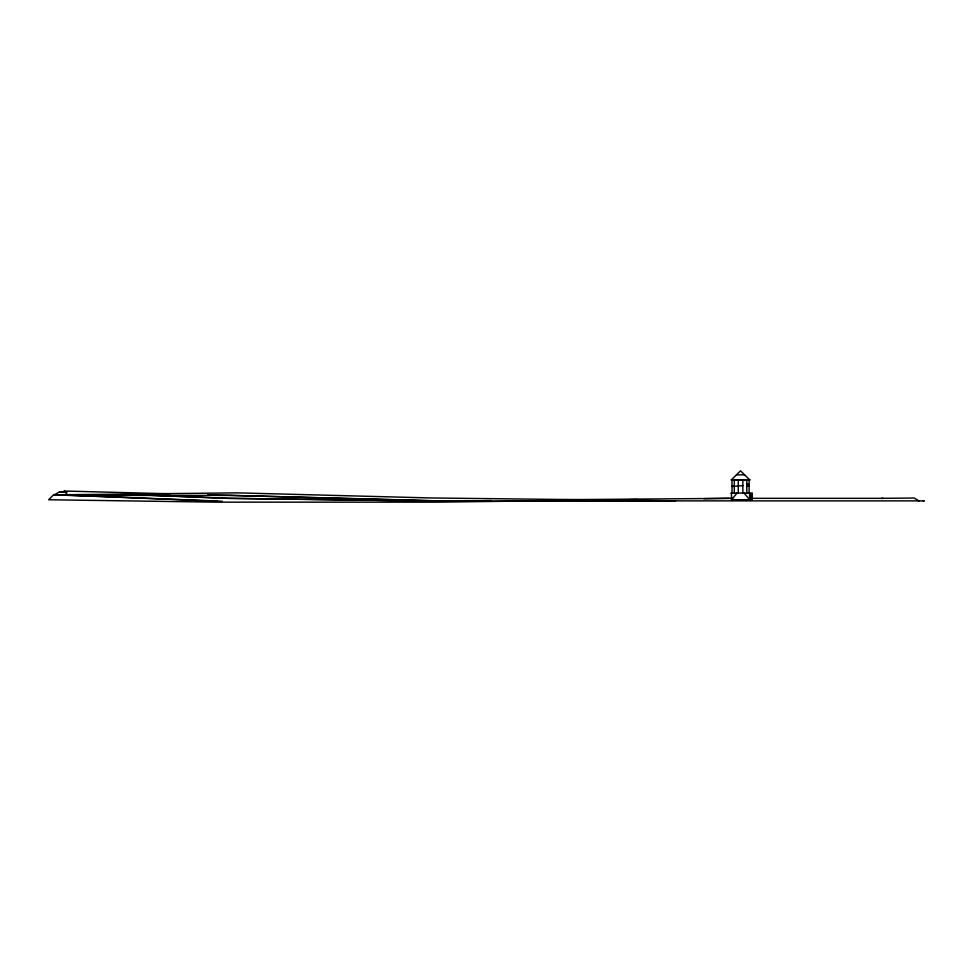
<?xml version="1.0" encoding="UTF-8"?>
<svg xmlns="http://www.w3.org/2000/svg" width="973" height="973" viewBox="0 0 973 973"><rect width="100%" height="100%" fill="white"/><g stroke="black" fill="none" stroke-linecap="round" stroke-linejoin="round"><path stroke-width="1.46" d="M222.282 501.241L54.877 494.649L53.71 494.649L48.65 499.757L216.055 502.153L437.923 502.153L558.672 500.56M730.832 493.043L752.275 493.043L752.275 499.684L731.477 499.757L737.096 493.043M731.404 479.811L740.514 470.847L749.697 479.811M54.877 494.649L59.608 491.742L66.225 491.864M63.184 491.742L64.352 491.024L169.922 493.798M64.352 491.024L67.928 495.415L69.095 494.698L237.096 492.861L431.331 497.969L680.832 500.876L924.35 500.876L923.292 500.949M746.814 486.451L749.101 485.624L746.814 486.05M732 486.451L742.849 485.649M439.407 501.241L491.219 500.609M554.987 499.757L732.705 498.322M629.616 499.636L637.157 499.538M703.576 498.663L729.227 498.322M736.439 474.86L744.661 474.86M731.331 479.811L749.782 479.811M731.331 480.103L749.782 480.103M749.624 494.71L752.275 494.71M67.928 495.415L231.756 495.415L448.894 501.241L227.013 498.322L136.524 494.758M749.624 496.364L752.275 496.364M749.624 498.018L752.275 498.018M750.937 498.322L883.156 498.322M675.505 501.241L444.15 501.241L227.013 498.322L139.03 494.783M746.814 484.359L749.101 484.384M881.672 498.322L914.279 498.042L919.011 500.949M207.626 494.783L453.625 501.241M59.608 491.742L67.149 492.034M53.71 494.649L217.538 501.241M732 485.624L734.287 486.451M744.004 493.043L749.624 499.684L749.624 493.043M749.101 479.835L749.101 493.043M746.814 479.835L746.814 493.043M742.849 479.835L742.849 493.043M738.264 479.835L738.264 493.043M734.287 479.835L734.287 493.043M732 479.835L732 493.043M731.477 493.043L731.477 499.757"/></g></svg>
